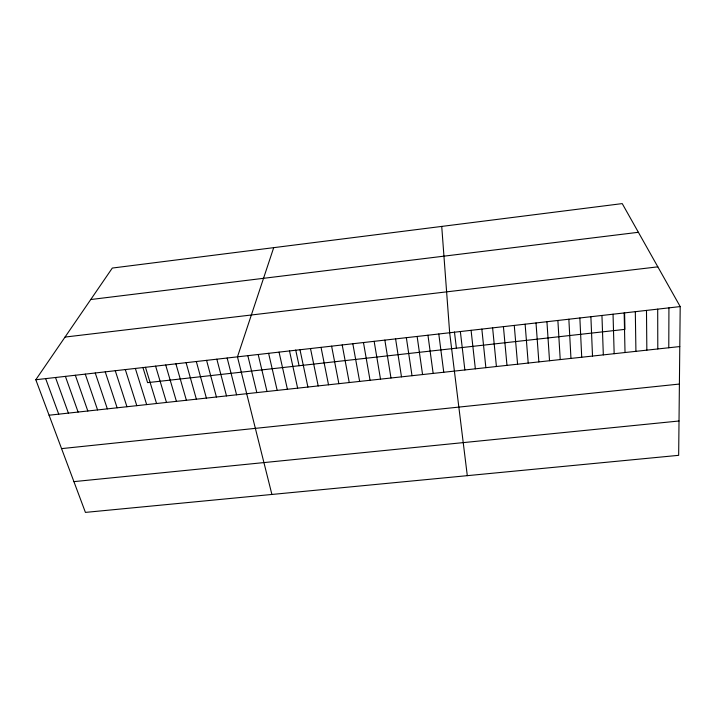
<?xml version="1.0" encoding="UTF-8"?>
<svg xmlns="http://www.w3.org/2000/svg" width="716" height="716" viewBox="0 0 716 716"><rect width="100%" height="100%" fill="white"/><g stroke="black" fill="none" stroke-linecap="round" stroke-linejoin="round"><path stroke-width="1.07" d="M668.78 347.761L668.932 307.862M680.2 306.582L678.661 455.331L85.419 512.396L35.8 379.74L112.314 268.053L622.231 203.604L680.2 306.582L35.8 379.74M273.7 247.655L237.47 356.845L271.901 494.461M90.753 299.53L638.377 232.288M65.031 337.066L657.834 266.844M49.073 415.217L679.788 346.562M61.558 448.619L679.403 384.053M73.909 481.626L679.019 420.999M45.645 378.621L58.721 414.17M55.517 377.502L68.405 413.114M65.407 376.374L78.098 412.058M75.332 375.247L87.826 411.002M85.276 374.119L97.573 409.937M95.246 372.991L107.346 408.881M105.234 371.855L117.138 407.807M115.258 370.718L126.956 406.742M125.3 369.581L136.801 405.668M135.369 368.436L146.664 404.594M142.878 367.362L147.585 382.639L624.943 329.369L624.585 312.659M145.464 367.29L156.562 403.52M155.587 366.136L166.479 402.437M165.727 364.99L176.413 401.354M175.903 363.835L186.384 400.271M186.097 362.672L196.372 399.188M196.318 361.517L206.387 398.096M206.566 360.354L216.42 397.004M216.841 359.181L226.489 395.903M227.142 358.018L236.575 394.811M247.825 355.664L256.829 392.601M258.199 354.492L266.996 391.5M268.607 353.31L277.19 390.39M279.043 352.12L287.402 389.271M289.497 350.938L297.641 388.161M295.708 350.008L299.082 365.733M299.986 349.748L307.907 387.043M310.502 348.549L318.199 385.924M321.036 347.358L328.519 384.796M331.606 346.159L338.865 383.669M342.203 344.951L349.238 382.541M352.827 343.752L359.638 381.413M363.468 342.543L370.056 380.277M374.146 341.326L380.509 379.14M384.85 340.109L390.981 377.994M395.59 338.892L401.488 376.858M406.348 337.675L412.013 375.712M417.133 336.448L422.565 374.558M427.953 335.222L433.153 373.412M438.792 333.987L443.759 372.257M467.306 475.666L449.666 332.752L441.727 226.417M454.454 331.982L456.405 348.173M460.361 331.544L464.863 369.957M471.083 330.327L475.352 368.812M481.841 329.1L485.869 367.666M492.617 327.874L496.412 366.52M503.42 326.648L506.982 365.375M514.258 325.422L517.578 364.22M525.123 324.187L528.202 363.057M536.015 322.952L538.853 361.902M546.935 321.717L549.53 360.739M557.88 320.473L560.225 359.575M568.853 319.22L570.956 358.403M579.862 317.976L581.714 357.23M590.888 316.723L592.508 356.058M601.95 315.47L603.32 354.885M613.039 314.208L614.158 353.704M624.164 312.946L625.023 352.523M635.316 311.684L635.924 351.332M646.485 310.413L646.843 350.142M657.7 309.142L657.798 348.952"/></g></svg>
